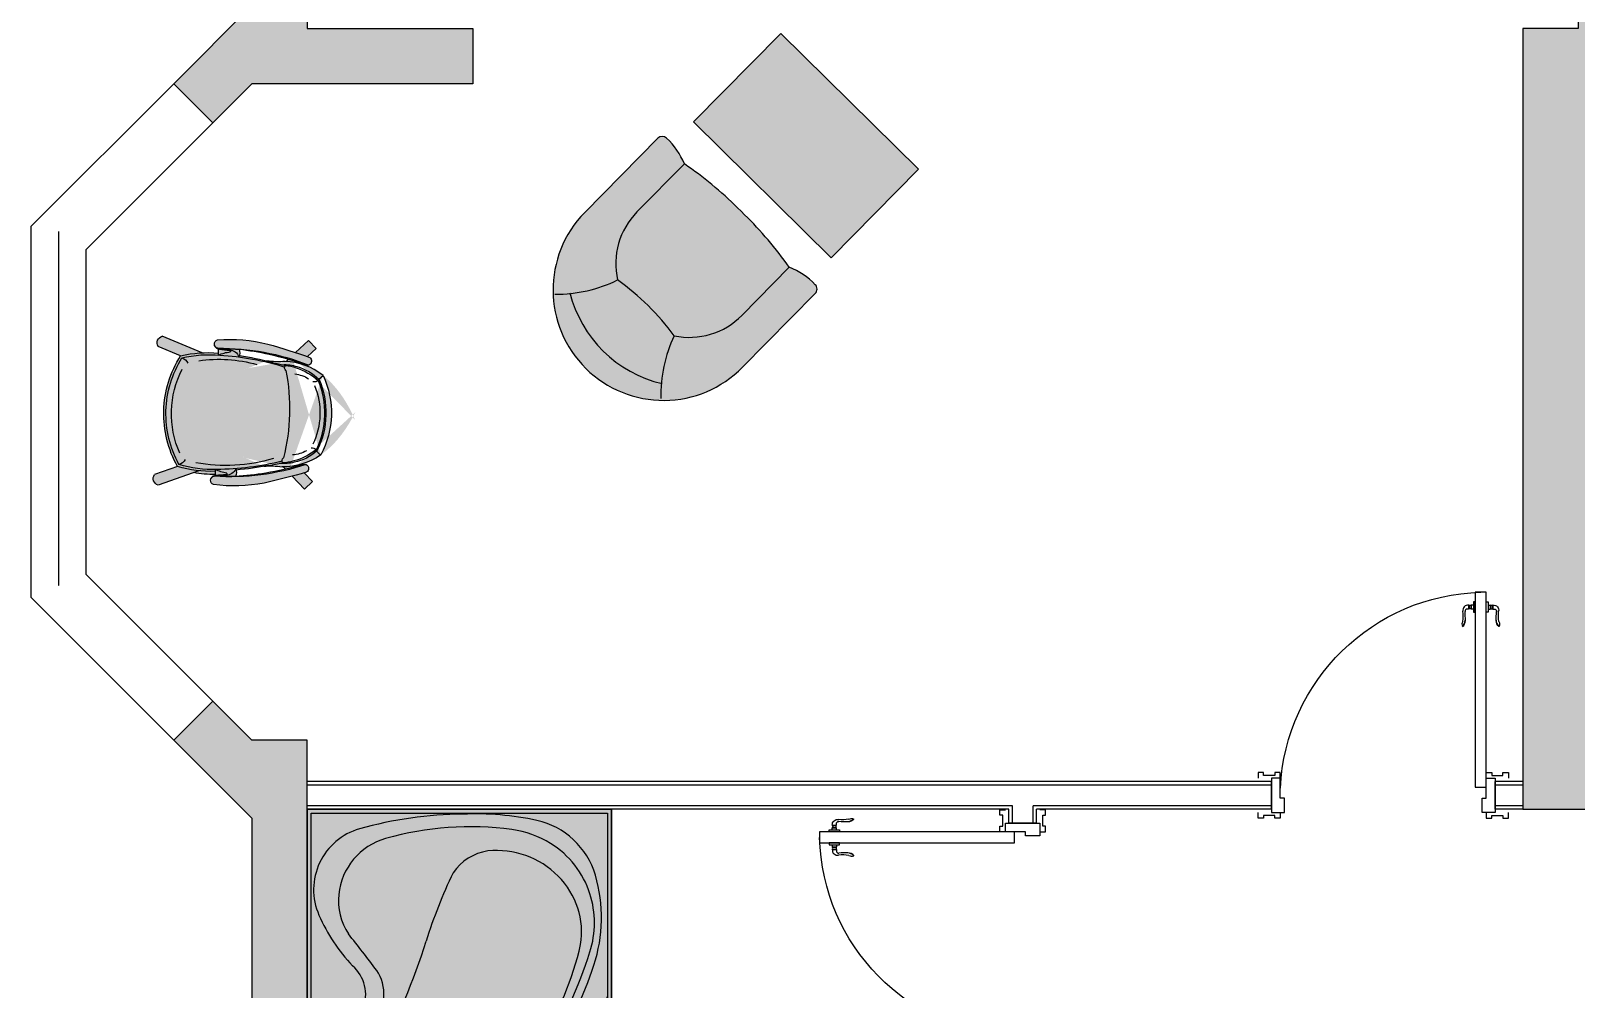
# Model space of a CAD drawing. Header units: millimetres. Extents: x 38613 to 88834, y 14193 to 29607.
# Drawn here: x 70034 to 75627, y 17712 to 21181 of the extents above; entities that cross this region are included whole.
import ezdxf

# ---------------------------------------------------------------- set-up
doc = ezdxf.new("R2010")
doc.units = ezdxf.units.MM
doc.linetypes.add('HIDDEN', pattern=[0.375, 0.25, -0.125])
for name, color, linetype in [('doors', 4, 'Continuous'), ('Furn', 34, 'Continuous'), ('gypsum panel', 3, 'Continuous'), ('hatch wall', 8, 'Continuous'), ('Sanitari', 144, 'Continuous'), ('wall', 5, 'Continuous')]:
    doc.layers.add(name, color=color, linetype=linetype)

# ---------------------------------------------------------------- blocks, each defined once
blk = doc.blocks.new('door-handle')
at = {"color": 0}
for p, q in [((-32, 10), (-32, -10.00000000000728)), ((-30, 9), (-32, 9)), ((-30, 9), (-30, -9)), ((-19, 9), (-21, 9)), ((-21, 9), (-21, -9)), ((-19, 10), (-19, -10.00000000000728)), ((-9, 10), (-19, 10)), ((0, 25), (-9, 25)), ((-9, 25), (-9, -25)), ((0, -25), (0, 25)), ((-32, -10.00000000000364), (-40.34172901356942, -10.00000000000364)), ((-30, -9), (-32, -9)), ((-19, -9), (-21, -9)), ((-9, -10), (-19, -10.00000000000364)), ((-9, -25), (0, -25)), ((-61.67027487228916, -93.05419732806331), (-60.75208368415406, -94.01785612024833))]:
    blk.add_line(p, q, dxfattribs=at)
for centre, radius, start, end in [((-34.46362960745319, -14.92424038324498), 25.04570281554129, 84.35495152263769, 191.5747182569977), ((-25.49999999999818, 16.17089144310557), 8.465913068820786, 237.8902061553036, 302.1097938446965), ((-38.8885466585707, -82.44414781276464), 25.13126123219481, 149.329352931917, 204.972632821159), ((-91.0594398050871, -62.15080612508973), 42.64671855244374, 313.5613391426849, 358.16915816811), ((-90.1706845965, -63.14248529410906), 42.64671855244374, 313.5613391426849, 358.16915816811), ((-242.8306956194119, -39.24300342557399), 184.8403687438857, 350.5395445302115, 5.991388819178432), ((-39.67183528947498, -19.52468724937171), 9.54821579143467, 85.9768775786792, 192.3256840784366), ((-595.5908857967352, -61.5688183318307), 548.0530142172786, 359.6930381090062, 4.186108045202766), ((-25.49999999999818, -16.17089144310921), 8.465913068820786, 57.89020615530352, 122.1097938446965)]:
    blk.add_arc(centre, radius, start, end, dxfattribs=at)
blk = doc.blocks.new('door 810x125')
at = {"layer": 'doors', "color": 34, "linetype": 'ByBlock'}
for points in [[(-62.49999999947613, -32), (-82.49999999947613, -32), (-82.49999999947613, -11.99999999994179), (-72.49999999947613, -11.99999999988358), (-72.49999999947613, 28.00000000005821), (-82.49999999947613, 28.00000000005821), (-82.49999999947613, 48.00000000005821), (-62.5, 48.00000000005821)], [(62.5, 0), (-62.5, 0), (-62.5, -47), (-10.49999999976717, -47), (-10.49999999976717, -32), (62.49999999953434, -31.99999999994179), (62.49999999953434, 0)], [(62.49999999947613, -32), (82.49999999947613, -32), (82.49999999947613, -11.99999999994179), (72.49999999947613, -11.99999999988358), (72.49999999947613, 28.00000000005821), (82.49999999947613, 28.00000000005821), (82.49999999947613, 48.00000000005821), (62.5, 48.00000000005821)], [(29.50000000029104, -31.99999999994179), (735.5000000002328, -32), (735.5000000002328, -72), (29.50000000029104, -71.99999999995634), (29.46767709980486, -32.00002611920354)], [(-62.49999999941792, -777.9999999999418), (-82.49999999941792, -777.9999999999418), (-82.49999999941792, -797.9999999999418), (-72.49999999941792, -798.0000000000582), (-72.49999999941792, -838), (-82.49999999941792, -838), (-82.49999999941792, -858), (-62.49999999994179, -858)], [(62.5, -810), (-62.5, -810), (-62.5, -763), (-10.49999999976717, -762.9999999999418), (-10.49999999976717, -777.9999999999418), (62.49999999953434, -778.0000000000582), (62.49999999953434, -810)], [(62.49999999941792, -777.9999999999418), (82.49999999941792, -777.9999999999418), (82.49999999941792, -797.9999999999418), (72.49999999941792, -798.0000000000582), (72.49999999941792, -838), (82.49999999941792, -838), (82.49999999941792, -858), (62.49999999994179, -858)]]:
    blk.add_lwpolyline(points, dxfattribs=at)
at = {"layer": 'doors'}
blk.add_arc((-10.49999999976717, -32), 746.268048357961, 272.8011120017163, 358.4642879844835, dxfattribs=at)
at = {"layer": 'doors', "color": 34, "linetype": 'ByBlock', "zscale": 0.07530120532436947}
for p, xscale, yscale, rotation in [((681.6094870693632, -32.00000000779983), 0.7530120532028377, 0.7530120532028377, 270.0000000310026), ((681.6094870693632, -72.00000000698492), -0.753012053319253, 0.753012053319253, 269.9999999689974)]:
    blk.add_blockref('door-handle', p, dxfattribs=dict(at, xscale=xscale, yscale=yscale, rotation=rotation))
blk = doc.blocks.new('bath1700')
h = blk.add_hatch(color=254)
edge = h.paths.add_edge_path()
edge.add_line((-1102.060418098699, 0), (0, 0))
edge.add_line((0, 0), (0, 1700))
edge.add_line((0, 1700), (-416.6045308345929, 1700))
edge.add_arc((-28.87526526295539, 722.7371410620505), 1051.368954668292, 111.6407142992339, 155.0348049505472)
edge.add_arc((219.3910445027855, 607.1522126911045), 1325.222996506669, 155.0348049505506, 175.6763034210377)
edge.add_line((-1102.060418098699, 707.0622845483012), (-1102.060418098699, 0))
at = {"color": 0}
for p, q in [((-15, 1696.032180338982), (-15, 15)), ((0, 1696.032180338982), (0, 0)), ((-1102.060418098699, 0), (-1102.060418098699, 707.0622845483012)), ((-1087.060418098699, 15), (-1087.060418098699, 707.0622845483012)), ((0, 0), (-1102.060418098699, 0)), ((-15, 15), (-1087.060418098699, 15))]:
    blk.add_line(p, q, dxfattribs=at)
blk.add_lwpolyline([(-1102.060418098699, 0), (0, 0), (0, 1700), (-416.6045308345929, 1700, 0.1916380419822929), (-982.008871856844, 1166.485951563693, 0.09030985166825363), (-1102.060418098699, 707.0622845483012), (-1102.060418098699, 0)], format="xyb", dxfattribs=at)
for centre, major_axis, ratio, start_param, end_param in [((-376.2798341878224, 1330.189744326752), (-151.3791258510691, 316.8686915674361), 0.9921595962615375, 4.282197686813784, 6.103184271337066), ((-69.86752725136466, 760.0395607708488), (569.0220935884328, 842.3205760885294), 0.9674924485893679, 1.02269219429743, 1.762774940548106), ((-349.3335543690482, 1129.454241548839), (-0.50512670358352, 454.8192828976698), 0.9999999999374958, 0.1046634709845784, 0.8324928553915236), ((-375.0393964427058, 1371.573137312138), (-0.4771722233684034, 211.3393540920257), 0.9999999999380199, -0.6274192282703673, 0.1035162356522072), ((-451.8878480985295, 1265.094999259338), (-0.3460820875526649, 342.6533822109524), 0.9999999999369072, -1.531204031574213, -0.6261713896975776), ((336.1099550147774, 507.1022838214994), (-11.1899031490595, 1380.600746650101), 0.9999999999376434, 0.8254985449713264, 1.116473094576007), ((-433.5040022416506, 1094.95498492982), (0.612125336996977, 346.5856648089592), 0.9999999999378447, 0.09734387234046737, 0.813500410549842), ((-445.2005625481252, 1216.959598058427), (-0.4792363848880614, 224.0216884730006), 0.9999999999373963, -1.258266511653804, 0.09343847757823975), ((133.1119449947728, 557.4246582679334), (49.23704050522949, 1126.530878234319), 0.9999999999355528, 0.8554132375082224, 1.06737375394943), ((-1088.456901244237, 1305.017062228755), (2.783963153828046, 1061.455669533343), 0.9999999999368084, 4.133486864418183, 4.742837338246703), ((-752.0002193739638, 1117.101403583307), (-0.47107890185619, 546.663731985892), 0.9999999999370066, 4.28667340519648, 5.026196299168778), ((-1014.084330145037, 1262.071109149023), (0.7001900407298791, 904.7258332955729), 0.9999999999369387, 4.153165418958982, 4.731879707452284), ((-51.41905285662506, 680.1829512565164), (-4.056704113359197, 1034.637119436474), 0.999999999938283, 1.106635415647259, 1.567489836656219), ((-1143.55925910431, 916.3750768820173), (-0.062987681572089, 277.7862441009724), 0.9999999999377349, -1.324646759511038, -0.636916375532199), ((-740.1751113904174, 1089.365037624666), (0.2723074515871951, 105.0646398690883), 0.9999999999374328, 1.026286572919487, 2.120489686538212), ((-1049.250105953426, 955.9060665579746), (-0.6491471672165873, 202.9468181732018), 0.9999999999369469, 4.33333785416933, 5.519415385206103), ((-988.0158758868929, 938.3992019095458), (47.62451339913451, 198.3961267478475), 0.837170460209983, 4.425042089986526, 5.406724358516923), ((-1015.330600239336, 948.6227286366629), (0.09125214658857869, 145.5648174132788), 0.9999999999395657, 4.249827640380429, 4.95939217958069), ((218.1455000544665, 158.5088007855229), (25.00688945176183, 1319.949667734727), 0.9999999999353869, 1.008306714231418, 1.276815837087577), ((712.81883993675, -40.20455318933818), (-2.526671460701066, 1823.34947267448), 0.9999999999375897, 1.039505566000298, 1.25906166424698), ((-286.8878098068526, 408.8157094634953), (348.9522687442269, 817.2933078150428), 0.7836138218698886, 1.364413834783839, 1.799235466162849), ((1629.30983048724, -156.3048522570753), (-22.8879558747205, 2155.123204307757), 0.999999999938806, 1.052335372936982, 1.261676735466998), ((-734.8927945346804, 740.8806888357503), (-2.645121748064414, 42.57276990023486), 0.9999999999329061, 3.104958810325751, 9.388144117505338), ((-734.8927945346804, 740.8806888357503), (-2.113496572226308, 27.9479111751396), 0.9999999999334066, 3.157835219677573, 9.441020526857159), ((-20.37845520395786, 659.6654240997741), (1.755008812734769, 257.7711487337274), 0.9999999999377265, 1.0853477507528, 1.500851540713547), ((-131.8399028200656, 667.0908647126053), (-2.340497783083668, 146.0601808784065), 0.9999999999351613, 1.470195576525832, 2.164849783501758), ((-76.12133916071616, 670.200552674185), (-0.06471343315213843, 135.6177212188953), 0.9999999999382037, 1.178741123967181, 2.437455686713623), ((-504.9047563627828, 392.4546617866145), (0.4469348141971421, 560.2308651163578), 0.9999999999362605, 1.258670536465897, 1.849152434818923), ((4675.362299265689, 4295.520067337493), (1942.845790542409, 5854.898127894026), 0.9999999999342873, 2.536891633192234, 2.563990616406541), ((-638.1472566956654, 121.4354035026045), (11.93460054883819, 650.4949389802335), 0.9999999999378255, -1.137811804798738, -0.7984901610944642), ((-695.1498182878131, 411.3482919350499), (0.2475082675760339, 344.7451305811927), 0.9999999999382947, 1.261165339654089, 1.881863204993241), ((-696.0137779527577, 434.5802726142574), (-281.3408361059652, 102.2730685085729), 0.9460214423057683, 0.1709900182620214, 2.044095866823493), ((-2085.035530321882, 988.9875002066838), (5.711132364936553, 1731.654982585622), 0.9999999999366528, 4.262253246915263, 4.415855150123033), ((-333.3954517978709, 330.7145218853839), (-2.438266480266646, 220.1427804713259), 0.9999999999359193, 4.601288894150087, 5.280753965184377), ((-252.0479200087721, 291.3802936797729), (-0.1944711591763315, 228.7584287011686), 0.9999999999375901, 3.418319012727835, 5.126178491211869), ((-705.3819618347334, 408.0667178010335), (-0.2887685484035664, 333.9996076218354), 0.9999999999371315, 1.880280682171758, 2.58642159406729), ((-348.2291786427377, 332.2032290552161), (-0.2345430873566381, 235.0644086974948), 0.9999999999376575, 3.417078632083426, 4.61136650059885), ((-784.0287081891438, 312.9287254580995), (-139.5735639238444, 244.6695525127394), 0.9561894938343007, 1.340114574497043, 2.427580601937316), ((-682.7217818443896, 335.6360326755093), (-0.552285766152041, 186.8081630441586), 0.9999999999376312, 3.293605553844172, 4.111167449632265), ((-692.7219718014821, 428.5175172672607), (3.024953393759984, 358.0392004551616), 0.9999999999356527, 2.595734635715556, 3.014851656544367), ((-589.9507668248843, 1184.081975126697), (-0.03899219853994447, 1120.573827188902), 0.9999999999370156, 3.00636839555267, 3.418041617336532), ((-569.7988678502152, 1406.561088369344), (-1.157240761048396, 1388.32427110643), 0.9999999999372997, 3.145120797290186, 3.418335576328317), ((-632.1541638858616, 760.7218046939815), (-877.9205578559582, 59.76965822270886), 0.8442487465444855, 1.399233344721675, 1.706084290695713)]:
    blk.add_ellipse(centre, major_axis=major_axis, ratio=ratio, start_param=start_param, end_param=end_param, dxfattribs=at)
blk = doc.blocks.new('armchaer')
h = blk.add_hatch(color=254)
edge = h.paths.add_edge_path()
edge.add_ellipse((-296.1263035950251, -268.9037169185576), major_axis=(-270.2235710185463, -294.922393723302), ratio=0.999999999988288, start_angle=89.99008652182249, end_angle=179.990086521822, ccw=False)
edge.add_line((-1.250669137647492, -539.1783121973567), (-255.7883912124962, -816.8846656661917))
edge.add_ellipse((-272.1703709045687, -801.8694103729104), major_axis=(-15.71348386204226, -15.71348386204226), ratio=0.9999999999882825, start_angle=2.4925167828245094, end_angle=92.49251678276562, ccw=False)
edge.add_ellipse((-120.2704686007346, -623.2300702738867), major_axis=(-181.5130642803174, -181.5130642803173), ratio=0.9999999999883796, start_angle=338.98577750442445, end_angle=364.44039008106915, ccw=False)
edge.add_ellipse((395.9691245281283, 459.8772005311039), major_axis=(-993.4064497580682, -993.4064497580682), ratio=0.9999999999883331, start_angle=2.492516782837015, end_angle=12.696847287550781, ccw=False)
edge.add_line((-553.2953151249094, -575.7915556125663), (-566.400898877022, -563.7793513793549))
edge.add_line((-566.400898877022, -563.7793513793513), (-579.5064826291782, -551.7671471461217))
edge.add_ellipse((369.7579570207745, 483.9016090002115), major_axis=(-993.4064497579917, -993.4064497579917), ratio=0.9999999999883399, start_angle=352.2881862781159, end_angle=362.4925167828335, ccw=False)
edge.add_ellipse((-664.3934771107452, -124.502441666722), major_axis=(-181.5130642803177, -181.5130642803177), ratio=0.9999999999883168, start_angle=0.5446434846014085, end_angle=25.99925606122912, ccw=False)
edge.add_ellipse((-829.1576804350916, -291.3507304017949), major_axis=(-15.71348386204155, -15.71348386204155), ratio=0.9999999999883177, start_angle=272.4925167827872, end_angle=362.49251678284435, ccw=False)
edge.add_line((-845.5396601271932, -276.335475108528), (-591.0019380523736, 1.370878360270581))
edge.add_ellipse((-296.1263035950105, -268.9037169185613), major_axis=(-270.2524260228694, -294.8959526379626), ratio=0.9999999999882909, start_angle=179.9956925528132, end_angle=269.9956925528138, ccw=False)
at = {"color": 34}
for p, q in [((-591.001938052359, 1.370878360259667), (-845.5396601271786, -276.335475108528)), ((-582.8015916605946, -187.012531552944), (-747.9693998884613, -367.2143081678732)), ((-579.5064826306916, -551.7671471447393), (-566.400898877022, -563.7793513793513)), ((-354.8018872786779, -727.5804352063096), (-189.6340790507966, -547.3786585913804)), ((-255.7883912124962, -816.8846656661844), (-1.250669137691148, -539.1783121973858)), ((-566.400898877022, -563.7793513793513), (-553.2953151233523, -575.7915556139815))]:
    blk.add_line(p, q, dxfattribs=at)
for centre, major_axis, ratio, start_param, end_param in [((-296.1263035950105, -268.9037169185613), (-270.2524260228694, -294.8959526379626), 0.9999999999882909, 3.141517474454028, 4.712313801248935), ((-793.1544278063666, 91.92787136632978), (-348.8249108645073, -348.8249108645073), 0.9999999999883212, 1.946756624129567, 2.42193245069571), ((-390.5478019447037, -371.9196855616683), (-304.6240642121495, -332.3737738375273), 0.9999999999882843, 2.594611066454934, 3.688507999574148), ((-296.1263035950251, -268.9037169185576), (-270.2235710185463, -294.922393723302), 0.999999999988288, 1.570623303960375, 3.141419630755262), ((-386.2178353556956, -367.195595072164), (-188.5618063444662, -188.5618063444662), 0.9999999999883372, 3.755140864209717, 4.755891604905364), ((385.8845747898158, 475.1854205124109), (-657.1867720202041, -657.186772020204), 0.9999999999883307, 6.171218689696627, 6.482157173705834), ((-829.1576804350916, -291.3507304017949), (-15.71348386204155, -15.71348386204155), 0.9999999999883177, 4.755891604905543, 6.326687931701437), ((106.5299314967269, -732.6971490658434), (-348.8249108644964, -348.8249108644964), 0.9999999999883369, 3.94825810552629, 4.423433932094577), ((-664.3934771107452, -124.502441666722), (-181.5130642803177, -181.5130642803177), 0.9999999999883168, 0.009505822055827536, 0.4537726213375407), ((-386.217835355681, -367.1955950721676), (-188.5618063444629, -188.5618063444628), 0.9999999999883349, 1.614298951315604, 2.615049692012646), ((369.7579570207745, 483.9016090002115), (-993.4064497579917, -993.4064497579917), 0.9999999999883401, 6.148588766432231, 6.326687931701247), ((395.9691245281283, 459.8772005311039), (-993.4064497580681, -993.4064497580681), 0.9999999999883332, 0.04350262452172179, 0.2216017897906733), ((-120.2704686007346, -623.2300702738867), (-181.5130642803174, -181.5130642803173), 0.9999999999883794, 5.916417934885134, 6.36068473416714), ((-272.1703709045687, -801.8694103729104), (-15.71348386204226, -15.71348386204226), 0.9999999999882825, 0.04350262452150284, 1.614298951315372)]:
    blk.add_ellipse(centre, major_axis=major_axis, ratio=ratio, start_param=start_param, end_param=end_param, dxfattribs=at)
blk = doc.blocks.new('chair(top)')
h = blk.add_hatch(color=254)
edge = h.paths.add_edge_path()
edge.add_line((-268.7258775819937, 217.8700059060102), (-268.8082901656599, 220.8151209216048))
edge.add_ellipse((-264.8151906370331, 240.5647524405467), major_axis=(-14.24768031961131, 14.2476803196113), ratio=0.9999999999991576, start_angle=74.44572454939811, end_angle=123.5696855099821, ccw=False)
edge.add_ellipse((-269.2934629281954, 239.6549229735938), major_axis=(11.21819662684667, 11.21819662684667), ratio=0.9999999999996725, start_angle=64.62616845629191, end_angle=169.5417827002394, ccw=False)
edge.add_ellipse((-199.7111331898341, -330.5546092239638), major_axis=(-417.1423224938641, 417.1423224938641), ratio=0.9999999999999156, start_angle=304.4125378387086, end_angle=322.29530560955857, ccw=False)
edge.add_ellipse((-754.7219521359948, -2650.423126653714), major_axis=(-2103.410748130997, 2103.410748130997), ratio=0.9999999999999782, start_angle=300.10151816898457, end_angle=302.1137096617236, ccw=False)
edge.add_line((10.08759975196153, 224.2490111837433), (54.37378485003137, 271.0850518966581))
edge.add_line((54.37378485003137, 271.0850518966581), (83.43815236988303, 243.6030115671456))
edge.add_line((83.43815236988303, 243.6030115671456), (53.80265087159933, 212.2611935341083))
edge.add_ellipse((-754.7219521353836, -2650.423126653885), major_axis=(-2103.410748562303, 2103.410748562302), ratio=0.9999999998586856, start_angle=299.0562210493645, end_angle=299.2284193854286, ccw=False)
edge.add_ellipse((52.85564905080537, 196.0846871638896), major_axis=(-11.82700587491875, 11.82700587491875), ratio=0.9999999999995888, start_angle=163.7727397053436, end_angle=280.19489465516006, ccw=False)
edge.add_ellipse((56.92524343710102, 218.0836809898028), major_axis=(26.07484310239823, 26.07484310239823), ratio=0.9999999999998664, start_angle=207.1728532711554, end_angle=231.1979395816537, ccw=False)
edge.add_ellipse((-218.2791082765034, -674.8299108590254), major_axis=(634.6207870617633, 634.6207870617632), ratio=0.9999999999991646, start_angle=27.89886255482355, end_angle=28.91341477611117)
edge.add_line((30.40593617323611, 187.517371510723), (27.9968867872085, 184.9696168356822))
edge.add_ellipse((-548.4495624315896, -2001.232787197321), major_axis=(587.0701330397267, 2183.613920179248), ratio=0.3197021209612336, start_angle=353.4974769260804, end_angle=360.8664433436097, ccw=False)
edge.add_ellipse((-167.8147776433034, -4.695928454431851), major_axis=(-226.2741699807234, 226.2741699807234), ratio=0.9999999999999298, start_angle=199.8922707132662, end_angle=253.3134861441613, ccw=False)
edge.add_ellipse((-659.5039093939413, 1967.43085890685), major_axis=(-708.263130267219, 2147.366860089802), ratio=0.3197021209613926, start_angle=179.133556656394, end_angle=186.5025230739189, ccw=False)
edge.add_line((38.29691425853525, -183.1145302273944), (40.84466893356876, -185.5235796134257))
edge.add_ellipse((-255.6752539186273, 661.5673376411287), major_axis=(634.6207870683817, 634.6207870683816), ratio=0.9999999999921979, start_angle=244.2923420815168, end_angle=245.3068943028054)
edge.add_ellipse((69.03180125441577, -214.5590493780692), major_axis=(-26.07484310241184, 26.07484310241184), ratio=0.9999999999997788, start_angle=312.00781727580124, end_angle=336.03290358611747, ccw=False)
edge.add_ellipse((63.73835130673251, -192.8220598102162), major_axis=(-11.82700587491932, 11.82700587491932), ratio=0.9999999999995678, start_angle=173.010862202313, end_angle=289.4330171521126, ccw=False)
edge.add_ellipse((-901.7574218459631, 2604.070184822682), major_axis=(-2103.41074793095, 2103.410747930949), ratio=0.9999999996930369, start_angle=153.9773374616437, end_angle=154.1495357977531, ccw=False)
edge.add_line((65.58849095692858, -208.9202943118325), (96.93030898991856, -238.5557958101526))
edge.add_line((96.93030898991856, -238.5557958101526), (69.44826866047515, -267.6201633300552))
edge.add_line((69.44826866047515, -267.6201633300552), (22.61222794761125, -223.3339782319308))
edge.add_ellipse((-901.7574218456575, 2604.070184822791), major_axis=(-2103.410748130788, 2103.410748130788), ratio=0.9999999999994623, start_angle=151.0920471957012, end_angle=153.1042386884402, ccw=False)
edge.add_ellipse((-217.883832038744, 318.8691301071085), major_axis=(-417.1423224938707, 417.1423224938706), ratio=0.9999999999998921, start_angle=130.9104512478701, end_angle=148.7932190187255, ccw=False)
edge.add_ellipse((-255.4701187021274, -254.3392807485179), major_axis=(11.21819662684518, 11.21819662684518), ratio=0.9999999999997722, start_angle=103.66397415717847, end_angle=208.5795884010857, ccw=False)
edge.add_ellipse((-250.9479749099992, -254.9972533136533), major_axis=(-14.24768031964553, 14.24768031964553), ratio=0.9999999999990276, start_angle=-30.363928652567722, end_angle=18.76003230794572, ccw=False)
edge.add_line((-256.0392612595751, -235.5018284070575), (-256.4378955271532, -221.2561426769753))
edge.add_ellipse((-295.7004372587544, 195.4732743575805), major_axis=(-295.97715638611, 295.9771563861099), ratio=0.9999999999998843, start_angle=132.2876374217565, end_angle=140.3822860605126, ccw=False)
edge.add_line((-315.5082297867921, -222.63269972118), (-460.006585750496, -282.4357960835187))
edge.add_ellipse((-453.9273444394785, -258.2746066892141), major_axis=(-17.61704072573552, 17.61704072573552), ratio=0.9999999999999213, start_angle=14.089224986627073, end_angle=120.87687039063141, ccw=False)
edge.add_line((-475.3029883108975, -245.4760873628838), (-393.3400231896667, -211.5543235573568))
edge.add_ellipse((-64.68620707647642, -1.810101617313194), major_axis=(275.6863883864078, 275.6863883864078), ratio=0.9999999999999918, start_angle=136.6028784287194, end_angle=167.5456914886425, ccw=False)
edge.add_ellipse((-64.68620707647642, -1.810101617316832), major_axis=(-275.6863883864233, 275.6863883864233), ratio=0.9999999999998269, start_angle=15.660065368797405, end_angle=46.602878428724125, ccw=False)
edge.add_line((-404.5550088999589, 189.2269812489831), (-488.2866812199645, 218.5121440731491))
edge.add_ellipse((-467.6602035633114, 232.4860006397394), major_axis=(17.61704072573502, 17.61704072573502), ratio=0.9999999999996753, start_angle=62.32888646681948, end_angle=169.1165318708087, ccw=False)
edge.add_line((-475.0810695609252, 256.269419143191), (-346.3167110529757, 211.2340687151736))
edge.add_ellipse((-272.0076456527895, -200.6920375279806), major_axis=(-295.9771563863061, 295.9771563863061), ratio=0.999999999999935, start_angle=314.5507772149108, end_angle=325.22584737304743, ccw=False)
edge = h.paths.add_edge_path(flags=16)
edge.add_ellipse((-225.570224367184, 209.9252218375368), major_axis=(-24.10597093469982, 24.10597093469982), ratio=0.9999999999997591, start_angle=211.2676183798251, end_angle=251.1054033958742)
edge.add_ellipse((-239.1196741265012, -672.6916662506337), major_axis=(635.4793251658017, 635.4793251658017), ratio=0.9999999999999271, start_angle=395.1525654517351, end_angle=402.1833257481602, ccw=False)
edge.add_ellipse((-218.279108276547, -674.8299108590072), major_axis=(-634.6207870621439, 634.6207870621438), ratio=0.9999999999998513, start_angle=301.82686545011296, end_angle=306.4868929364221, ccw=False)
edge.add_line((-13.74636836636637, 199.0427600996118), (-21.89174788976379, 190.4283959105342))
edge.add_ellipse((-548.4495624315896, -2001.232787197321), major_axis=(587.0701330408556, 2183.613920179092), ratio=0.319702120963795, start_angle=4.802875289350225, end_angle=5.122785823531273)
edge.add_ellipse((-66.25761061967933, 425.8541437317363), major_axis=(-168.8879684536302, 168.8879684536301), ratio=0.9999999999999392, start_angle=128.689181425494, end_angle=144.6893949273848, ccw=False)
edge.add_ellipse((-278.8927535450784, -824.1789120136236), major_axis=(-728.069720567609, 728.0697205676091), ratio=0.9999999999995693, start_angle=-55.42886302752728, end_angle=-49.81566218188388)
edge = h.paths.add_edge_path(flags=16)
edge.add_ellipse((-42.33938688067428, -428.8929925017619), major_axis=(-168.8879684536613, 168.8879684536612), ratio=0.9999999999999521, start_angle=308.51636193005004, end_angle=324.51657543194045, ccw=False)
edge.add_ellipse((-659.5039093939413, 1967.43085890685), major_axis=(-708.2631302708895, 2147.366860089051), ratio=0.3197021209699953, start_angle=174.8772141763657, end_angle=175.1971247105425)
edge.add_line((-11.20838732554694, -191.3546305901727), (-2.594023136480246, -199.5000101135738))
edge.add_ellipse((-255.6752539187437, 661.5673376410887), major_axis=(-634.6207870618618, 634.6207870618617), ratio=0.9999999999993446, start_angle=146.7188639209919, end_angle=151.3788914073059, ccw=False)
edge.add_ellipse((-276.363632878827, 658.2669966050162), major_axis=(-635.4793251658646, 635.4793251658641), ratio=0.9999999999997161, start_angle=141.0224311092699, end_angle=148.0531914056933, ccw=False)
edge.add_ellipse((-213.4778395521716, -222.2110188643601), major_axis=(24.1059709346948, 24.1059709346948), ratio=0.9999999999999242, start_angle=292.1003534615298, end_angle=331.8765284087744)
edge.add_ellipse((-327.7865533689765, 822.2378003765989), major_axis=(-738.8796952597296, 738.8796952597297), ratio=0.9999999999996969, start_angle=143.0833324076496, end_angle=148.6141338056812)
at = {"color": 0}
for p, q in [((-327.5775521305623, 204.6800455477714), (-475.0810695609252, 256.269419143191)), ((10.08759975196153, 224.2490111837433), (54.37378485003137, 271.0850518966545)), ((53.80265087159933, 212.2611935341083), (83.43815236988303, 243.6030115671492)), ((83.43815236988303, 243.6030115671529), (54.37378485003137, 271.0850518966545)), ((-404.5550088999589, 189.2269812489831), (-488.2866812199645, 218.5121440731491)), ((-268.2163645970286, 199.6619328683955), (-268.8082901656599, 220.8151209216048)), ((-75.48967101048038, 185.1764377170548), (-24.16564088818268, 175.8014779471596)), ((-21.89174788976379, 190.4283959105305), (-13.74636836636637, 199.0427600996118)), ((27.9968867872085, 184.9696168356822), (30.40593617323611, 187.517371510723)), ((107.3398084499058, -126.8196339086753), (121.9489233599888, -140.4788345274683)), ((-393.3400231896667, -211.5543235573568), (-475.3029883108975, -245.4760873628838)), ((-315.6188610171375, -222.6784863329704), (-460.006585750496, -282.4357960835187)), ((-256.6311868282064, -214.3486403538482), (-256.0392612595751, -235.5018284070575)), ((-65.01613684107724, -189.1081845535045), (-14.2966859578446, -176.8777617977285)), ((-11.20838732556149, -191.3546305901655), (-2.594023136480246, -199.5000101135738)), ((22.61222794761125, -223.3339782319308), (69.4482686604606, -267.6201633300589)), ((38.29691425853525, -183.1145302273981), (40.84466893356876, -185.5235796134257)), ((65.58849095692858, -208.9202943118325), (96.93030898991856, -238.5557958101526)), ((96.93030898991856, -238.5557958101563), (69.4482686604606, -267.6201633300589))]:
    blk.add_line(p, q, dxfattribs=at)
for centre, major_axis, ratio, start_param, end_param in [((-467.6602035633114, 232.4860006397394), (-17.61704072573153, 17.61704072573153), 0.9999999999996958, -0.4829520388474187, 1.380843973905084), ((-269.2934629281954, 239.6549229735938), (11.21819662684459, 11.21819662684459), 0.9999999999996083, 1.127939422510819, 3.754533569509473), ((-264.54363499998, 240.8816365198581), (14.52539675992373, 14.52539675992373), 0.9999999999992834, 2.877054109961037, 3.880504056685858), ((-199.7111331898341, -330.5546092239638), (-417.142322493864, 417.1423224938642), 0.999999999999916, -0.9701842375422975, -0.658071060571439), ((-212.3372297121387, -631.7594183345209), (-606.6008140146446, 606.6008140146447), 0.999999999999912, -1.109562378968135, -0.7157752201058359), ((-205.0126554415037, -226.5385492308378), (-319.3128716225431, 319.3128716225432), 0.9999999999998874, -0.8076679132340324, -0.6992587703622899), ((-225.570224367184, 209.9252218375368), (-24.10597093469959, 24.10597093469959), 0.9999999999998869, 3.538483607369089, 4.382616058806517), ((-239.1196741265012, -672.6916662506337), (635.4793251657975, 635.4793251657974), 0.9999999999999218, 0.6135280076555872, 0.7362379237466978), ((-754.7219521359657, -2650.423126653717), (2103.410748130088, 2103.410748130087), 0.9999999999992716, 0.5071267255587925, 0.5604899686269389), ((-64.68620707647642, -1.810101617316832), (-275.6863883864401, 275.6863883864402), 0.9999999999999973, 0.2733197017629434, 0.8133736694877909), ((-64.68620707647642, -1.810101617316832), (-270.0617312782004, 270.0617312782004), 0.9999999999999972, 0.2827795221934541, 0.8133736694877953), ((-284.3064884749183, -211.7034959422163), (-295.9771563862092, 295.9771563862092), 0.9999999999999063, -0.8233857642569696, -0.4940114430146763), ((-279.1277403439308, -218.7589347211979), (-295.9771563863034, 295.9771563863035), 0.9999999999998864, -0.8233857642570708, -0.4940114430147511), ((-410.5318224100774, 144.9258322912283), (-27.49263066949573, 27.49263066949573), 0.9999999999999265, 4.438288973810573, 5.206777512342492), ((-272.0076456528041, -200.6920375279806), (-295.9771563863455, 295.9771563863455), 0.9999999999999962, -0.793244336637264, -0.6069234579313644), ((-229.3899044121645, -412.7541804375833), (-422.9538282293844, 422.9538282293844), 0.9999999999999293, -1.076511597121385, -0.6020349330795471), ((-205.5406695541169, 78.95897964039978), (-96.1777976965524, 96.17779769655242), 0.9999999999997707, -0.6315818166713134, -0.30650278543162), ((-218.996253493955, 634.6684616142229), (294.7986010413947, 294.7986010413946), 0.999999999999832, 3.815218156581885, 3.902831687238235), ((-265.0786304672074, 222.1614568777877), (0.223933229909275, 0.223933229909275), 0.999999999985031, 1.86914438863439, 3.536355757859214), ((-257.463549141743, 185.4177334128435), (26.677194891962, 26.677194891962), 0.9999999999980165, 0.8383478686643068, 0.9962201220589038), ((-225.6579813017015, 756.9779987772672), (-379.4110909380073, 379.4110909380074), 0.9999999999998536, 2.282434797790377, 2.350300831238549), ((-263.4396234798623, -764.5135380489774), (-681.6704228441729, 681.670422844173), 0.9999999999999404, -1.033988474929463, -0.7856146672856712), ((-246.5387414926663, -70.94216794437307), (-208.1142977247922, 208.1142977247922), 0.9999999999995169, -0.7944892665429938, -0.7414807916117142), ((-228.9706138271431, 212.6711950944664), (-3.685190877627701, 3.685190877627702), 0.9999999999976901, -1.302835839238257, -0.7668235589418706), ((-229.1573701032321, 180.887371274559), (-27.95410382369728, 27.95410382369729), 0.9999999999998069, -1.350670574225882, -0.7939242035359348), ((-227.8863733700709, 215.2797709205297), (-1.72057193039827, 1.72057193039827), 0.9999999999967231, 3.023895299804479, 4.83682138223733), ((-223.6543698022142, 187.3157356743213), (-22.04777923979486, 22.04777923979487), 0.9999999999993134, 4.243185449467387, 4.971126998669017), ((-278.8927535450493, -824.1789120136273), (-728.0697205669901, 728.0697205669902), 0.9999999999999567, -0.9842527318439857, -0.8696787768969425), ((-66.25761061967933, 425.8541437317363), (-168.8879684536001, 168.8879684536001), 0.9999999999999085, 2.246049927571246, 2.525306334201293), ((-218.2791082765616, -674.8299108590072), (-634.6207870620703, 634.6207870620705), 0.9999999999998939, -1.084869454722596, -0.9339799112316637), ((-19.40055086740176, 32.45492723689313), (-103.3723086186273, 103.3723086186274), 0.9999999999998354, -1.043338318194928, -0.6777708184690228), ((-11.68627882916189, 168.0753543276296), (10.37852262089191, 10.37852262089191), 0.9999999999996537, 1.801840403774142, 3.18673180230197), ((-548.4495624315896, -2001.232787197321), (587.070133039725, 2183.613920179243), 0.3197021209613728, -0.1134904373267702, 0.08940947949422928), ((-26.35622059737216, 43.40956021261809), (-93.6280367220868, 93.62803672208682), 0.9999999999999528, -1.108817819540306, -0.8019428276806895), ((-37.00312651848071, -38.86902561802344), (-151.6096374676092, 151.6096374676092), 0.9999999999997238, -1.465989034129342, -1.033871354875439), ((-21.7194618392532, -7.837163405176398), (131.4617060589698, 131.4617060589698), 0.9999999999999908, 0.07103730960031739, 0.570694954984682), ((56.92524343710102, 218.0836809898028), (-26.07484310244038, 26.07484310244038), 0.9999999999994462, 2.069394451264315, 2.464368942731535), ((52.85564905080537, 196.0846871638896), (-11.82700587491875, 11.82700587491875), 0.9999999999995888, 2.858373532869894, 4.890323459011205), ((-70.45588349200261, -1.971553356150253), (-251.84697260246, 251.8469726024601), 0.9999999999999514, 0.3729909171842971, 0.8133736694878078), ((-650.8439131820196, -9.247181322436518), (460.26259335768, 460.2625933576799), 0.9999999999999509, 5.511994174035144, 5.756436210047836), ((3.339296885838849, 22.6213354262909), (88.09684735578182, 88.0968473557818), 0.9999999999998872, 0.2916496971965489, 0.7169744699224708), ((79.36425234892522, 152.9096430823629), (22.09207425052567, 22.09207425052566), 0.999999999999356, 3.910415488281132, 4.562667802240806), ((-186.608609732255, -4.543462701294629), (-221.8780491035966, 221.8780491035968), 0.9999999999998669, 3.952805259139653, 4.362277162439131), ((126.8523993714334, 120.8587927128065), (20.67831095704464, 20.67831095704464), 0.9999999999992967, 1.244159130468729, 1.942153830467003), ((-175.765761853414, -4.247718547881959), (-217.743680197076, 217.743680197076), 0.9999999999999066, 3.952789121619202, 4.387584914305041), ((-167.8147776433034, -4.695928454450041), (-226.2741699807216, 226.2741699807216), 0.9999999999999346, 3.4887782732345, 4.421154372920699), ((-153.0807297657302, -4.283628443412454), (186.6209724193957, 186.6209724193957), 0.9999999999999563, 5.525762649872446, 5.940487126817846), ((-153.0807297657302, -4.283628443343332), (186.6209724194643, 186.6209724194643), 0.9999999999999141, 5.111038172926849, 5.525762649872204), ((-186.5706740488531, -5.899140995043126), (221.8780491036628, 221.8780491036627), 0.9999999999998429, 5.118451810510898, 5.527923713810384), ((-175.7282550434757, -5.588070520843758), (-217.7436801970631, 217.7436801970632), 0.9999999999999406, 3.52234773185016, 3.957143524536046), ((-64.68620707647642, -1.810101617316832), (-275.6863883864777, 275.6863883864779), 0.999999999999806, 0.8133736694878859, 1.353427637212674), ((-64.68620707647642, -1.810101617316832), (-270.0617312781703, 270.0617312781703), 0.9999999999999671, 0.8133736694878104, 1.343967816782137), ((-70.45588349200261, -1.97155335615389), (-251.846972602529, 251.846972602529), 0.9999999999997325, 0.8133736694879277, 1.253756421791367), ((-650.3425596018787, -27.16366799540629), (-460.2625933576238, 460.262593357624), 0.9999999999998148, 3.72429276290228, 3.968734798914982), ((-2.268911149876658, -168.4658597088273), (-10.37852262088943, 10.37852262088943), 0.9999999999997222, 0.01081186346840668, 1.395703261996232), ((4.599097730504582, -22.39919686567009), (-88.0968473558013, 88.09684735580132), 0.9999999999998179, 2.480569195847981, 2.905893968573967), ((-39.11884900723817, 36.73891910473685), (151.6096374676113, 151.6096374676113), 0.9999999999998019, 4.231415020645869, 4.663532699899801), ((-22.12374262225057, 6.610307497368922), (-131.4617060589726, 131.4617060589726), 0.9999999999998674, 2.626848710785713, 3.126506356170106), ((87.7910454046505, -148.2321687261137), (22.09207425051094, 22.09207425051094), 0.9999999999998455, 0.2056721903244237, 0.8579245042842272), ((-295.7004372587398, 195.4732743575842), (-295.977156386233, 295.977156386233), 0.9999999999999004, 2.120758781990166, 2.450133103232456), ((-401.7848849478323, -167.6567335483742), (27.49263066950813, 27.49263066950813), 0.9999999999997372, 4.27395146060771, 5.042439999139619), ((-290.9243460964208, 202.8072774784632), (-295.9771563863219, 295.9771563863219), 0.9999999999999174, 2.120758781990292, 2.450133103232607), ((-255.7074681394151, 306.0402396430727), (-357.2825548735469, 357.282554873547), 0.9999999999999183, 2.212389642273598, 2.633478913276216), ((-247.3340929910046, 618.8965246472799), (-606.600814014658, 606.600814014658), 0.9999999999999425, 2.342522559081317, 2.736309717943634), ((-200.8034991469904, -90.32962989480075), (96.17779769653342, 96.1777976965334), 0.9999999999995393, 3.504046451202118, 3.829125482441774), ((-305.780371738525, 748.5851650539116), (-681.6704228442118, 681.6704228442118), 0.9999999999999303, 2.412362006261237, 2.660735813905037), ((-212.8293467210606, -199.5297750641112), (22.04777923979715, 22.04777923979715), 0.9999999999992665, 4.509601974280856, 5.237543523482532), ((-213.4778395521716, -222.211018864371), (24.10597093468131, 24.1059709346813), 0.99999999999999, 5.098112914143228, 5.942245365581105), ((-276.3636328788416, 658.2669966050125), (635.4793251660293, 635.4793251660293), 0.9999999999999992, 4.03210206881869, 4.154811984909794), ((-324.5459165309294, 807.2930044605491), (-728.0697205668938, 728.0697205668939), 0.999999999999689, 2.496426115872383, 2.611000070819437), ((-42.33938688064518, -428.8929925017583), (-168.8879684536203, 168.8879684536204), 0.9999999999998903, -0.8985589952256328, -0.6193025885958406), ((-901.7574218455557, 2604.070184822824), (-2103.410748130856, 2103.410748130856), 0.9999999999995024, 2.637053697143621, 2.690416940211761), ((-255.6752539187291, 661.5673376410923), (634.620787062117, 634.6207870621168), 0.9999999999999492, 4.131523577002064, 4.282413120493006), ((-17.55525318927539, -33.48905435172492), (-103.3723086186235, 103.3723086186235), 0.9999999999999803, 2.30451815744461, 2.670085657170468), ((-23.8874352833227, -44.81551871414558), (93.62803672210792, 93.62803672210791), 0.999999999999948, 3.999486493451179, 4.306361485310775), ((69.03180125441577, -214.5590493780692), (-26.07484310240746, 26.07484310240747), 0.9999999999998431, -0.8376216037563717, -0.4426471122890365), ((63.73835130673251, -192.8220598102162), (11.82700587491863, 11.82700587491863), 0.9999999999996483, 4.590405513938742, 6.622355440079944), ((-453.9273444394785, -258.2746066892141), (-17.61704072572982, 17.61704072572982), 0.9999999999999134, 0.245903365070598, 2.109699377822958), ((-255.4701187021274, -254.3392807485179), (11.21819662684615, 11.21819662684615), 0.9999999999998342, 1.0138064230565, 3.640400570054439), ((-250.6591234809312, -255.2984556304327), (-14.5253967599462, 14.5253967599462), 0.9999999999986536, -0.6829603909156489, 0.3204895558082239), ((-217.8838320387586, 318.8691301071085), (-417.1423224938907, 417.1423224938907), 0.9999999999998979, 2.284818399546905, 2.596931576517783), ((-183.1617391857144, -645.9219709149475), (-294.7986010416971, 294.7986010416972), 0.9999999999999909, -0.7052880214676513, -0.6176744908113412), ((-252.240148354962, -236.6374881761367), (0.2239332299078862, 0.2239332299078861), 0.9999999999947435, 1.231984234706244, 2.899195603922476), ((-246.6917595290288, -199.525413872776), (-26.67719489185014, 26.67719489185014), 0.9999999999994872, 2.201323543712335, 2.359195797106915), ((-182.9732699608721, -768.4126480204868), (-379.411090937828, 379.411090937828), 0.9999999999998536, -0.7235534922631026, -0.6556874588149292), ((-250.1201608865813, 57.04425797130898), (-208.1142977253082, 208.1142977253082), 0.9999999999997935, 2.368228130586899, 2.421236605518206), ((-217.3602903885621, 214.7193688072402), (-319.3128716225934, 319.3128716225934), 0.9999999999998963, 2.326006109337782, 2.434415252209497), ((-216.7193480804854, -225.1428510676487), (3.685190877631348, 3.685190877631346), 0.9999999999971941, 3.96436722471106, 4.500379505009204), ((-218.6832215179602, -193.4192079029162), (27.95410382370221, 27.95410382370221), 0.9999999999999445, 3.991467869306629, 4.548214239996422), ((-215.4909279779968, -227.6867121607211), (1.720571930402755, 1.720571930402754), 0.9999999999981636, 4.643907590717196, 6.456833673143568)]:
    blk.add_ellipse(centre, major_axis=major_axis, ratio=ratio, start_param=start_param, end_param=end_param, dxfattribs=at)
at = {"color": 0, "extrusion": (0, 0, -1)}
blk.add_ellipse((-659.5039093939413, 1967.43085890685), major_axis=(-708.2631302672345, 2147.366860089796), ratio=0.3197021209613486, start_param=3.028102216263012, end_param=3.231002133084019, dxfattribs=at)

msp = doc.modelspace()

# ---------------------------------------------------------------- hatches: boundary and pattern name
at = {"layer": 'Furn'}
msp.add_hatch(color=254, dxfattribs=at).paths.add_polyline_path([(73246.65395100784, 20680.49918191129), (72748.10523644031, 21171.85124381326), (72431.9653716386, 20851.60823367938), (72931.04126929597, 20359.73659868324)])
at = {"layer": 'hatch wall', "true_color": 0x4a4a4a}
h = msp.add_hatch(color=251, dxfattribs=at)
h.paths.add_polyline_path([(71634.21762971547, 20989.64983081618), (70834.21762971547, 20989.64983081618), (70692.7962734782, 20848.22847457889), (70551.37491724094, 20989.64983081618), (70834.21762971552, 21272.49254329082), (70834.21762971552, 26113.3230668672), (71634.21762971547, 26113.3230668672), (71634.21762971547, 24589.64983081615), (71034.21762971552, 24589.64983081615), (71034.21762971552, 21189.64983081615), (71634.21762971547, 21189.64983081615)])
h.paths.add_polyline_path([(71434.21762971547, 24989.64983081612), (71034.21762971552, 24989.64983081612), (71034.21762971552, 25913.3230668672), (71434.21762971547, 25913.3230668672)], flags=16)
for points in [[(76434.21762971547, 23363.3230668672), (76434.21762971552, 23563.3230668672), (75834.21762971552, 23563.3230668672), (75834.21762971552, 24989.64983081612), (75234.21762971547, 24989.64983081618), (75234.21762971547, 24589.64983081621), (75634.21762971547, 24589.6498308161), (75634.21762971547, 21189.64983081618), (75434.21762971547, 21189.64983081615), (75434.21762971547, 20989.64983081618), (75434.21762971552, 18363.32306686723), (75834.21762971552, 18363.3230668672), (75834.21762971552, 23363.3230668672)], [(71034.21762971552, 18613.3230668672), (70834.21762971552, 18613.3230668672), (70692.7962734782, 18754.74442310452), (70551.37491724094, 18613.3230668672), (70834.21762971552, 18330.4803543926), (70834.21762971552, 15813.3230668672), (72104.21762971558, 15813.32306686723), (72104.21762971558, 16013.3230668672), (71034.21762971558, 16013.3230668672)]]:
    msp.add_hatch(color=251, dxfattribs=at).paths.add_polyline_path(points)

# ---------------------------------------------------------------- linework, layer by layer
at = {"layer": 'Furn', "color": 34}
msp.add_lwpolyline([(73246.65395100784, 20680.49918191129), (72748.10523644031, 21171.85124381326), (72431.9653716386, 20851.60823367938), (72931.04126929597, 20359.73659868324)], close=True, dxfattribs=at)
at = {"layer": 'gypsum panel'}
for p, q in [((74524.21762971547, 18463.32306686722), (71034.21762971552, 18463.32306686715)), ((74524.21762971547, 18363.32306686722), (74524.21762971547, 18463.32306686721)), ((75434.21762971552, 18463.32306686723), (75334.21762971547, 18463.32306686723)), ((75334.21762971547, 18363.32306686723), (75334.21762971547, 18463.32306686723)), ((73574.21762971552, 18363.3230668672), (71034.21762971552, 18363.32306686715)), ((73574.21762971552, 18313.3230668672), (73574.21762971552, 18363.3230668672)), ((74524.21762971547, 18363.32306686722), (73674.21762971552, 18363.3230668672)), ((73674.21762971552, 18313.3230668672), (73674.21762971552, 18363.3230668672)), ((75434.21762971552, 18363.32306686723), (75334.21762971545, 18363.32306686723)), ((73674.21762971552, 18313.3230668672), (73574.21762971552, 18313.3230668672))]:
    msp.add_line(p, q, dxfattribs=at)
at = {"layer": 'gypsum panel', "color": 4}
for p, q in [((74524.21762971547, 18450.82306686722), (71034.21762971552, 18450.82306686715)), ((75434.21762971552, 18450.82306686723), (75334.21762971547, 18450.82306686723)), ((73586.71762971552, 18375.8230668672), (71034.21762971552, 18375.82306686715)), ((73586.71762971552, 18313.3230668672), (73586.71762971552, 18375.8230668672)), ((74524.21762971547, 18375.82306686722), (73661.71762971554, 18375.8230668672)), ((73661.71762971552, 18313.3230668672), (73661.71762971552, 18375.8230668672)), ((75434.21762971552, 18375.82306686723), (75334.21762971545, 18375.82306686723))]:
    msp.add_line(p, q, dxfattribs=at)
at = {"layer": 'wall', "color": 141, "linetype": 'HIDDEN', "ltscale": 5}
msp.add_line((70134.21762971547, 20454.74442310452), (70134.21762971547, 19171.90171062991), dxfattribs=at)
at = {"layer": 'wall'}
for points in [[(71634.21762971547, 20989.64983081618), (70834.21762971547, 20989.64983081618), (70692.7962734782, 20848.22847457889), (70551.37491724094, 20989.64983081618), (70834.21762971552, 21272.49254329082), (70834.21762971552, 26113.3230668672), (71634.21762971547, 26113.3230668672), (71634.21762971547, 24589.64983081615), (71034.21762971552, 24589.64983081615), (71034.21762971552, 21189.64983081615), (71634.21762971547, 21189.64983081615), (71634.21762971547, 20989.64983081618)], [(76434.21762971547, 23363.3230668672), (76434.21762971552, 23563.3230668672), (75834.21762971552, 23563.3230668672), (75834.21762971552, 24989.64983081612), (75234.21762971547, 24989.64983081618), (75234.21762971547, 24589.64983081621), (75634.21762971547, 24589.6498308161), (75634.21762971547, 21189.64983081618), (75434.21762971547, 21189.64983081615), (75434.21762971547, 20989.64983081618), (75434.21762971547, 20989.64983081618), (75434.21762971552, 18363.32306686723), (75434.21762971552, 18363.32306686723), (75434.21762971552, 18363.32306686723), (75834.21762971552, 18363.3230668672), (75834.21762971552, 23363.3230668672), (76434.21762971547, 23363.32306686712)], [(71034.21762971552, 18613.3230668672), (70834.21762971552, 18613.3230668672), (70692.7962734782, 18754.74442310452), (70551.37491724094, 18613.3230668672), (70834.21762971552, 18330.4803543926), (70834.21762971552, 15813.3230668672), (72104.21762971558, 15813.32306686723), (72104.21762971558, 16013.3230668672), (71034.21762971558, 16013.3230668672), (71034.21762971552, 18613.3230668672)]]:
    msp.add_lwpolyline(points, dxfattribs=at)
at = {"layer": 'wall', "color": 4}
for points in [[(70551.37491724094, 20989.64983081618), (70034.21762971547, 20472.49254329076), (70034.21762971547, 19130.48035439257), (70551.37491724083, 18613.32306686715)], [(70692.7962734782, 18754.74442310452), (70234.21762971547, 19213.32306686729), (70234.21762971547, 20389.64983081612), (70692.7962734782, 20848.22847457889)]]:
    msp.add_lwpolyline(points, dxfattribs=at)

# ---------------------------------------------------------------- block references
at = {"layer": 'doors', "color": 34, "linetype": 'ByBlock', "xscale": -1, "rotation": 270}
msp.add_blockref('door 810x125', (75334.21762971547, 18413.3230668672), dxfattribs=at)
at = {"layer": 'doors', "color": 34, "linetype": 'ByBlock', "xscale": -1}
msp.add_blockref('door 810x125', (73624.21762971552, 18313.3230668672), dxfattribs=at)
at = {"layer": 'Furn', "rotation": 177.9308782855149}
msp.add_blockref('armchaer', (72018.54914271423, 19985.02572710662), dxfattribs=at)
at = {"layer": 'Furn', "color": 34, "linetype": 'ByBlock', "xscale": -1, "rotation": 180}
msp.add_blockref('chair(top)', (70969.63538002638, 19792.94151467855), dxfattribs=at)
at = {"layer": 'Sanitari', "rotation": 180}
msp.add_blockref('bath1700', (71034.21762971552, 18363.32306686715), dxfattribs=at)

doc.saveas('drawing.dxf')
